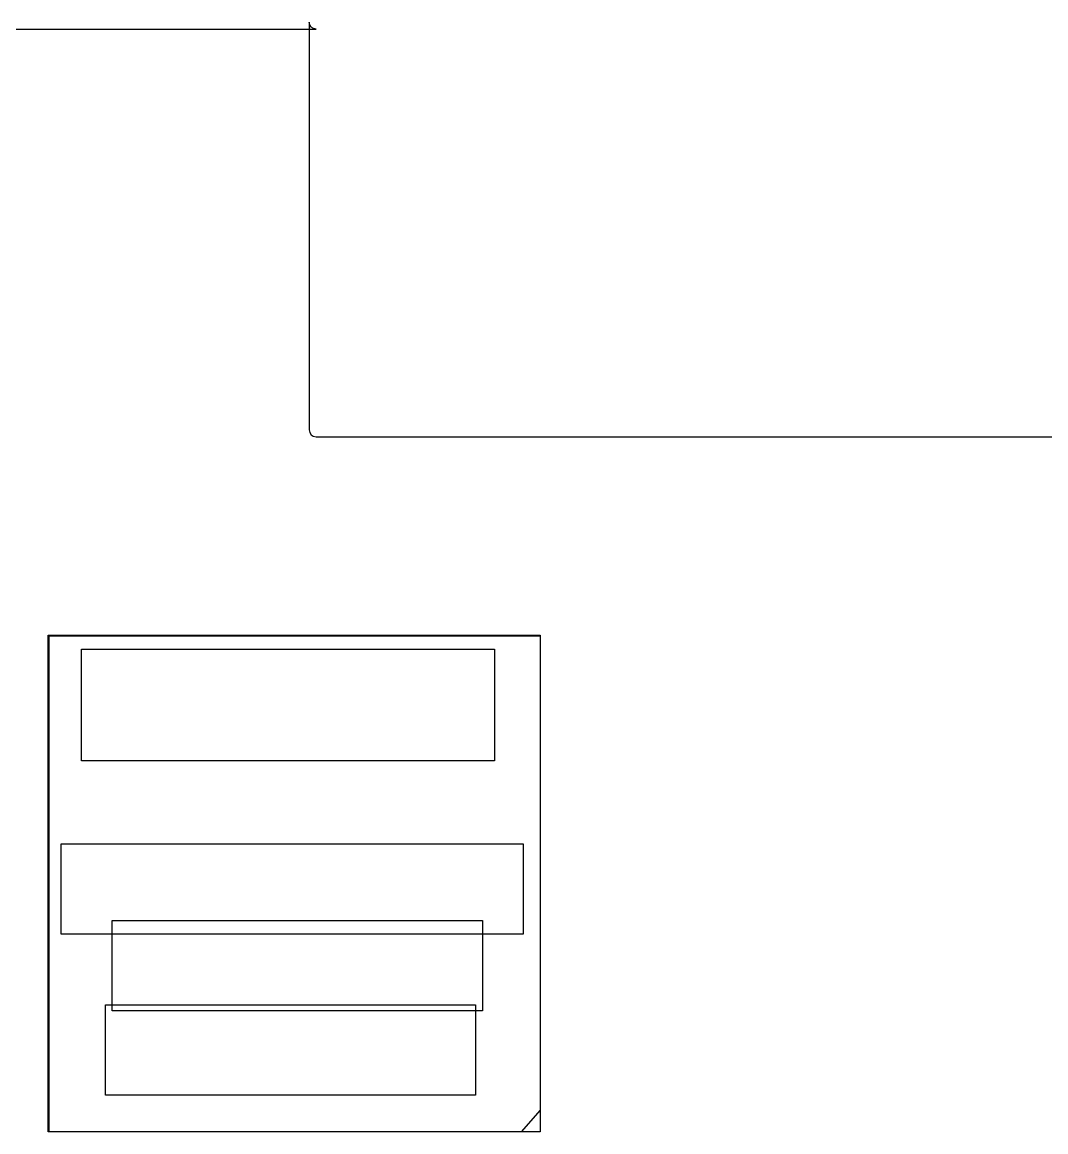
# Model space of a CAD drawing. Extents: x -52 to 498, y 3 to 363.
# Drawn here: x 30.56 to 45.63, y 67.93 to 84.26 of the extents above; entities that cross this region are included whole.
import ezdxf

# ---------------------------------------------------------------- set-up
doc = ezdxf.new("R2010")
doc.units = 0
doc.layers.add('RpiPaveiksliukas', color=7, linetype='CONTINUOUS')
doc.layers.add('RpiSkyles_kitoj_vietoj', color=7, linetype='CONTINUOUS')

msp = doc.modelspace()

# ---------------------------------------------------------------- linework, layer by layer
at = {"layer": 'RpiPaveiksliukas', "color": 7}
for points in [[(38.180341, 67.932525), (30.940341, 67.932525), (30.940341, 75.242525), (38.180341, 75.242525)], [(38.180341, 75.232525), (38.180341, 68.252525), (37.900341, 67.932525), (30.950341, 67.932525), (30.950341, 75.232525)], [(38.180341, 75.232525), (38.180341, 68.252525), (37.900341, 67.932525), (30.950341, 67.932525), (30.950341, 75.232525)], [(37.510341, 73.392525), (31.430341, 73.392525), (31.430341, 75.032525), (37.510341, 75.032525)], [(37.930341, 70.842525), (31.130341, 70.842525), (31.130341, 72.172525), (37.930341, 72.172525)], [(37.330341, 69.712525), (31.880341, 69.712525), (31.880341, 71.042525), (37.330341, 71.042525)], [(37.230341, 68.472525), (31.780341, 68.472525), (31.780341, 69.802525), (37.230341, 69.802525)]]:
    msp.add_lwpolyline(points, close=True, dxfattribs=at)
at = {"layer": 'RpiSkyles_kitoj_vietoj', "color": 1}
for points in [[(34.780342, 84.260725), (34.780342, 78.260725)], [(16.381905, 84.159125), (34.881904, 84.159125)], [(34.881904, 78.159125), (46.881904, 78.159125)]]:
    msp.add_lwpolyline(points, dxfattribs=at)
for points in [[(34.881904, 84.159125), (34.827214, 84.159125), (34.780342, 84.202125), (34.780342, 84.260725)], [(34.780342, 78.260725), (34.780342, 78.205725), (34.823312, 78.159125), (34.881904, 78.159125)]]:
    msp.add_open_spline(points, degree=3, dxfattribs=at)

doc.saveas('drawing.dxf')
